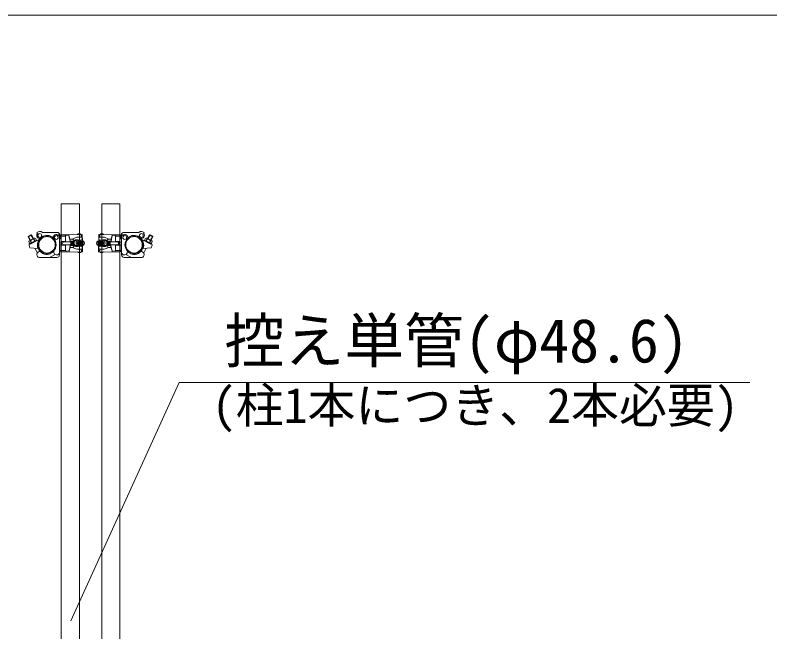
# Model space of a CAD drawing. Units: millimetres, scale not verified. Extents: x -9305 to 9305, y -6415 to 6415.
# Drawn here: x -7798 to -5782, y 4767 to 6415 of the extents above; entities that cross this region are included whole.
import ezdxf
from ezdxf.enums import TextEntityAlignment as Align

# ---------------------------------------------------------------- set-up
doc = ezdxf.new("R2010")
doc.units = ezdxf.units.MM
doc.header["$LTSCALE"] = 40
for name, color, linetype, lineweight in [('0-4_CLGS-81', 134, 'Continuous', 18), ('0-7_TEXT', 134, 'Continuous', 18), ('0-9_図面枠', 134, 'Continuous', 18)]:
    doc.layers.add(name, color=color, linetype=linetype, lineweight=lineweight)
doc.styles.add('ＭＳ ゴシック', font='')
doc.styles.get('ＭＳ ゴシック').set_extended_font_data('MS Gothic')

msp = doc.modelspace()

# ---------------------------------------------------------------- linework, layer by layer
at = {"layer": '0-4_CLGS-81'}
for p, q in [((-7755.67, 5828.21), (-7762.73, 5824.44)), ((-7755.67, 5828.21), (-7749.81, 5817.25)), ((-7755.67, 5828.21), (-7754.08, 5827.36)), ((-7740.21, 5833.78), (-7738.09, 5831.66)), ((-7725.22, 5834.34), (-7686.14, 5834.43)), ((-7680.19, 5828.37), (-7682.31, 5826.25)), ((-7674.34, 5827.86), (-7618.65, 5828.53)), ((-7662.64, 5828), (-7662.62, 5825.5)), ((-7654.64, 5828.1), (-7654.62, 5825.6)), ((-7621.65, 5828.5), (-7621.57, 5821.5)), ((-7618.65, 5828.53), (-7618.43, 5810.53)), ((-7574.56, 5828.53), (-7574.78, 5810.53)), ((-7518.87, 5827.86), (-7574.56, 5828.53)), ((-7571.56, 5828.5), (-7571.64, 5821.5)), ((-7538.57, 5828.1), (-7538.6, 5825.6)), ((-7530.57, 5828), (-7530.6, 5825.5)), ((-7513.02, 5828.37), (-7510.9, 5826.25)), ((-7468, 5834.34), (-7507.08, 5834.43)), ((-7453, 5833.78), (-7455.12, 5831.66)), ((-7437.54, 5828.21), (-7443.4, 5817.25)), ((-7437.54, 5828.21), (-7439.13, 5827.36)), ((-7437.54, 5828.21), (-7430.48, 5824.44)), ((-7754.08, 5827.36), (-7762.9, 5822.64)), ((-7762.73, 5824.44), (-7762.9, 5822.64)), ((-7762.9, 5822.64), (-7757.75, 5813.01)), ((-7762.73, 5824.44), (-7756.87, 5813.48)), ((-7761.22, 5808.88), (-7757.91, 5802.71)), ((-7746.72, 5818.9), (-7759.95, 5811.83)), ((-7741.22, 5813.91), (-7758.79, 5804.51)), ((-7733.85, 5815.58), (-7757.91, 5802.71)), ((-7756.8, 5811.24), (-7754.45, 5806.83)), ((-7754.08, 5827.36), (-7748.93, 5817.72)), ((-7747.98, 5815.95), (-7745.63, 5811.55)), ((-7743.58, 5818.32), (-7740.28, 5812.14)), ((-7679.64, 5813.38), (-7679.54, 5774.3)), ((-7679.28, 5822.8), (-7678.85, 5786.8)), ((-7679.28, 5822.8), (-7678.85, 5786.8)), ((-7679.19, 5823.8), (-7663.6, 5823.99)), ((-7679.12, 5827.45), (-7679.01, 5782.15)), ((-7679.12, 5827.45), (-7679.01, 5782.15)), ((-7675.12, 5809.74), (-7675, 5799.95)), ((-7674.78, 5825.35), (-7654.62, 5825.6)), ((-7674.12, 5809.86), (-7663.43, 5809.99)), ((-7674.12, 5809.86), (-7674, 5799.86)), ((-7669.91, 5808.91), (-7648.21, 5809.17)), ((-7665.93, 5809.96), (-7665.92, 5808.96)), ((-7665.67, 5825.94), (-7663.84, 5824.24)), ((-7663.6, 5823.99), (-7663.43, 5809.99)), ((-7654.62, 5825.6), (-7651.5, 5816.13)), ((-7654.62, 5825.6), (-7651.44, 5811.13)), ((-7651.5, 5816.13), (-7645.5, 5816.2)), ((-7651.5, 5816.13), (-7651.44, 5811.13)), ((-7651.44, 5811.13), (-7639.58, 5811.28)), ((-7648.21, 5809.17), (-7640.63, 5809.26)), ((-7647.43, 5810.18), (-7640.18, 5810.27)), ((-7645.5, 5816.2), (-7633.56, 5821.35)), ((-7638.58, 5811.29), (-7633.58, 5811.35)), ((-7636.48, 5814.32), (-7630.48, 5814.39)), ((-7633.56, 5821.35), (-7622.56, 5821.48)), ((-7630.76, 5809.38), (-7616.47, 5809.56)), ((-7629.43, 5810.4), (-7615.43, 5810.57)), ((-7629.11, 5813.4), (-7622.46, 5813.48)), ((-7621.62, 5825.5), (-7618.61, 5825.53)), ((-7621.6, 5824.5), (-7618.6, 5824.53)), ((-7621.47, 5813.5), (-7621.44, 5810.5)), ((-7563.78, 5810.4), (-7577.78, 5810.57)), ((-7562.45, 5809.38), (-7576.74, 5809.56)), ((-7571.61, 5824.5), (-7574.61, 5824.53)), ((-7571.6, 5825.5), (-7574.6, 5825.53)), ((-7571.74, 5813.5), (-7571.78, 5810.5)), ((-7564.1, 5813.4), (-7570.74, 5813.48)), ((-7559.65, 5821.35), (-7570.65, 5821.48)), ((-7556.74, 5814.32), (-7562.74, 5814.39)), ((-7547.71, 5816.2), (-7559.65, 5821.35)), ((-7554.63, 5811.29), (-7559.63, 5811.35)), ((-7541.77, 5811.13), (-7553.63, 5811.28)), ((-7545.78, 5810.18), (-7553.04, 5810.27)), ((-7545, 5809.17), (-7552.58, 5809.26)), ((-7541.71, 5816.13), (-7547.71, 5816.2)), ((-7523.3, 5808.91), (-7545, 5809.17)), ((-7538.6, 5825.6), (-7541.77, 5811.13)), ((-7541.71, 5816.13), (-7541.77, 5811.13)), ((-7538.6, 5825.6), (-7541.71, 5816.13)), ((-7518.44, 5825.35), (-7538.6, 5825.6)), ((-7529.62, 5823.99), (-7529.78, 5809.99)), ((-7519.08, 5809.86), (-7529.78, 5809.99)), ((-7514.02, 5823.8), (-7529.62, 5823.99)), ((-7527.54, 5825.94), (-7529.37, 5824.24)), ((-7527.28, 5809.96), (-7527.3, 5808.96)), ((-7519.08, 5809.86), (-7519.21, 5799.86)), ((-7518.09, 5809.74), (-7518.2, 5799.95)), ((-7513.93, 5822.8), (-7514.36, 5786.8)), ((-7513.93, 5822.8), (-7514.36, 5786.8)), ((-7514.09, 5827.45), (-7514.2, 5782.15)), ((-7514.09, 5827.45), (-7514.2, 5782.15)), ((-7513.58, 5813.38), (-7513.67, 5774.3)), ((-7459.36, 5815.58), (-7435.3, 5802.71)), ((-7449.63, 5818.32), (-7452.94, 5812.14)), ((-7451.99, 5813.91), (-7434.42, 5804.51)), ((-7445.23, 5815.95), (-7447.58, 5811.55)), ((-7446.48, 5818.9), (-7433.26, 5811.83)), ((-7439.13, 5827.36), (-7444.28, 5817.72)), ((-7439.13, 5827.36), (-7430.31, 5822.64)), ((-7436.41, 5811.24), (-7438.76, 5806.83)), ((-7430.48, 5824.44), (-7436.34, 5813.48)), ((-7430.31, 5822.64), (-7435.46, 5813.01)), ((-7432, 5808.88), (-7435.3, 5802.71)), ((-7430.48, 5824.44), (-7430.31, 5822.64)), ((-7760.9, 5800.4), (-7758.34, 5793.41)), ((-7758.34, 5793.41), (-7737.06, 5791.46)), ((-7745.5, 5792.23), (-7738.64, 5779.39)), ((-7735.47, 5792.05), (-7737.06, 5791.46)), ((-7736.19, 5791.78), (-7731.58, 5783.17)), ((-7674, 5799.86), (-7663.3, 5799.99)), ((-7669.82, 5800.91), (-7648.12, 5801.17)), ((-7665.82, 5800.96), (-7665.8, 5799.96)), ((-7663.3, 5799.99), (-7663.14, 5785.99)), ((-7654.12, 5784.6), (-7651.29, 5799.13)), ((-7654.12, 5784.6), (-7651.23, 5794.14)), ((-7651.29, 5799.13), (-7639.43, 5799.28)), ((-7651.29, 5799.13), (-7651.23, 5794.14)), ((-7651.23, 5794.14), (-7645.23, 5794.21)), ((-7648.12, 5801.17), (-7640.54, 5801.26)), ((-7647.31, 5800.18), (-7640.05, 5800.27)), ((-7645.23, 5794.21), (-7633.18, 5789.35)), ((-7638.43, 5799.29), (-7633.43, 5799.35)), ((-7636.26, 5796.32), (-7630.26, 5796.39)), ((-7633.18, 5789.35), (-7622.18, 5789.49)), ((-7630.67, 5801.38), (-7616.37, 5801.56)), ((-7629.31, 5800.4), (-7615.31, 5800.57)), ((-7628.92, 5797.4), (-7622.27, 5797.48)), ((-7621.31, 5800.5), (-7621.28, 5797.37)), ((-7621.18, 5789.62), (-7621.09, 5782.5)), ((-7618.31, 5800.53), (-7618.09, 5782.54)), ((-7563.9, 5800.4), (-7577.9, 5800.57)), ((-7562.54, 5801.38), (-7576.84, 5801.56)), ((-7574.9, 5800.53), (-7575.12, 5782.54)), ((-7572.04, 5789.62), (-7572.12, 5782.5)), ((-7571.9, 5800.5), (-7571.94, 5797.37)), ((-7560.04, 5789.35), (-7571.04, 5789.49)), ((-7564.3, 5797.4), (-7570.94, 5797.48)), ((-7556.95, 5796.32), (-7562.95, 5796.39)), ((-7547.98, 5794.21), (-7560.04, 5789.35)), ((-7554.78, 5799.29), (-7559.78, 5799.35)), ((-7541.92, 5799.13), (-7553.78, 5799.28)), ((-7545.9, 5800.18), (-7553.16, 5800.27)), ((-7545.1, 5801.17), (-7552.68, 5801.26)), ((-7541.98, 5794.14), (-7547.98, 5794.21)), ((-7523.4, 5800.91), (-7545.1, 5801.17)), ((-7541.92, 5799.13), (-7541.98, 5794.14)), ((-7539.09, 5784.6), (-7541.98, 5794.14)), ((-7539.09, 5784.6), (-7541.92, 5799.13)), ((-7529.91, 5799.99), (-7530.08, 5785.99)), ((-7519.21, 5799.86), (-7529.91, 5799.99)), ((-7527.4, 5800.96), (-7527.41, 5799.96)), ((-7457.02, 5791.78), (-7461.63, 5783.17)), ((-7457.74, 5792.05), (-7456.15, 5791.46)), ((-7434.87, 5793.41), (-7456.15, 5791.46)), ((-7447.71, 5792.23), (-7454.57, 5779.39)), ((-7432.31, 5800.4), (-7434.87, 5793.41)), ((-7686.52, 5767.28), (-7731.82, 5767.17)), ((-7686.52, 5767.28), (-7731.82, 5767.17)), ((-7704.07, 5768.47), (-7691.23, 5775.33)), ((-7703.62, 5777.78), (-7695, 5782.39)), ((-7678.48, 5785.8), (-7663.14, 5785.99)), ((-7674.74, 5784.35), (-7654.12, 5784.6)), ((-7673.79, 5781.86), (-7618.09, 5782.54)), ((-7662.12, 5784.5), (-7662.09, 5782)), ((-7654.12, 5784.6), (-7654.09, 5782.1)), ((-7621.14, 5786.5), (-7618.14, 5786.54)), ((-7621.13, 5785.5), (-7618.13, 5785.54)), ((-7519.42, 5781.86), (-7575.12, 5782.54)), ((-7572.08, 5785.5), (-7575.08, 5785.54)), ((-7572.07, 5786.5), (-7575.07, 5786.54)), ((-7539.09, 5784.6), (-7539.12, 5782.1)), ((-7518.47, 5784.35), (-7539.09, 5784.6)), ((-7531.1, 5784.5), (-7531.12, 5782)), ((-7514.74, 5785.8), (-7530.08, 5785.99)), ((-7506.69, 5767.28), (-7461.39, 5767.17)), ((-7506.69, 5767.28), (-7461.39, 5767.17)), ((-7489.14, 5768.47), (-7501.98, 5775.33)), ((-7489.59, 5777.78), (-7498.2, 5782.39))]:
    msp.add_line(p, q, dxfattribs=at)
msp.add_lwpolyline([(-7626.51, 3710.69), (-7626.51, 5910.69), (-7675.11, 5910.69), (-7675.11, 3710.69)], close=True, dxfattribs=at)
msp.add_lwpolyline([(-7566.7, 3710.69), (-7566.7, 5910.69), (-7518.1, 5910.69), (-7518.1, 3710.69)], dxfattribs=at)
for centre, radius in [((-7732.42, 5826.02), 5), ((-7460.8, 5826.02), 5), ((-7712.9, 5801.07), 24.3), ((-7712.9, 5801.07), 24.3), ((-7712.9, 5801.07), 22), ((-7712.9, 5801.07), 22), ((-7687.95, 5820.58), 5), ((-7505.26, 5820.58), 5), ((-7480.3, 5801.07), 24.3), ((-7480.3, 5801.07), 24.3), ((-7480.31, 5801.07), 22), ((-7480.3, 5801.07), 22)]:
    msp.add_circle(centre, radius, dxfattribs=at)
for centre, radius, start, end in [((-7732.42, 5826.02), 8, 135.138, 288.212), ((-7732.42, 5826.02), 11, 49.124, 135.138), ((-7687.95, 5820.58), 8, 45.138, 198.212), ((-7686.12, 5827.43), 7, 0.138, 90.138), ((-7687.95, 5820.58), 11, 319.124, 45.138), ((-7674.28, 5822.86), 5, 90.694, 180.694), ((-7626.6, 5824.68), 6.25, 37.564, 143.824), ((-7566.61, 5824.68), 6.25, 36.176, 142.436), ((-7518.93, 5822.86), 5, 359.306, 89.306), ((-7505.26, 5820.58), 11, 134.862, 220.876), ((-7507.09, 5827.43), 7, 89.862, 179.862), ((-7505.26, 5820.58), 8, 341.788, 134.862), ((-7460.8, 5826.02), 11, 44.862, 130.876), ((-7460.8, 5826.02), 8, 251.788, 44.862), ((-7758.74, 5809.57), 2.56, 40.819, 195.457), ((-7749.93, 5808.98), 7.23, 74.343, 161.792), ((-7745.52, 5816.64), 2.56, 40.817, 195.459), ((-7712.9, 5800.52), 25.8, 48.851, 200.554), ((-7712.36, 5801.07), 25.8, 138.851, 290.554), ((-7674.06, 5804.86), 5, 90.694, 270.694), ((-7674.79, 5823.35), 2, 90.694, 163.295), ((-7665.28, 5804.96), 6.08, 139.582, 221.806), ((-7642.12, 5805.24), 7.25, 137.091, 224.297), ((-7641.62, 5805.25), 6.25, 127.564, 233.824), ((-7639.62, 5805.28), 6.25, 127.564, 233.824), ((-7645.44, 5811.2), 5, 0.694, 90.694), ((-7637.62, 5805.3), 6.25, 127.564, 233.824), ((-7635.62, 5805.32), 6.25, 145.882, 215.506), ((-7630.77, 5805.38), 10.6, 122.585, 238.803), ((-7629.77, 5805.4), 10.6, 122.585, 238.803), ((-7624.77, 5805.46), 10.6, 122.585, 238.803), ((-7624.77, 5805.46), 10.6, 122.585, 238.803), ((-7626.7, 5805.43), 5.67, 118.767, 242.621), ((-7625.62, 5805.44), 6.25, 127.564, 233.824), ((-7635.97, 5805.32), 10.6, 28.839, 58.803), ((-7623.62, 5805.47), 6.25, 127.564, 233.824), ((-7621.62, 5805.49), 6.25, 127.564, 233.824), ((-7619.62, 5805.52), 6.25, 127.564, 233.824), ((-7617.62, 5805.54), 6.25, 127.564, 233.824), ((-7622.52, 5817.48), 4, 270.694, 90.694), ((-7615.62, 5805.57), 6.25, 127.564, 233.824), ((-7613.62, 5805.59), 6.25, 127.564, 233.824), ((-7611.62, 5805.62), 6.25, 127.564, 233.824), ((-7610.62, 5805.63), 6.25, 133.537, 227.85), ((-7619.12, 5805.52), 6.25, 307.564, 53.824), ((-7574.09, 5805.52), 6.25, 126.176, 232.436), ((-7582.59, 5805.63), 6.25, 312.15, 46.463), ((-7581.59, 5805.62), 6.25, 306.176, 52.436), ((-7579.59, 5805.59), 6.25, 306.176, 52.436), ((-7570.7, 5817.48), 4, 89.306, 269.306), ((-7577.59, 5805.57), 6.25, 306.176, 52.436), ((-7575.59, 5805.54), 6.25, 306.176, 52.436), ((-7573.59, 5805.52), 6.25, 306.176, 52.436), ((-7571.59, 5805.49), 6.25, 306.176, 52.436), ((-7557.24, 5805.32), 10.6, 121.197, 151.161), ((-7569.59, 5805.47), 6.25, 306.176, 52.436), ((-7566.51, 5805.43), 5.67, 297.379, 61.233), ((-7567.59, 5805.44), 6.25, 306.176, 52.436), ((-7568.44, 5805.46), 10.6, 301.197, 57.415), ((-7568.44, 5805.46), 10.6, 301.197, 57.415), ((-7563.44, 5805.4), 10.6, 301.197, 57.415), ((-7562.44, 5805.38), 10.6, 301.197, 57.415), ((-7547.77, 5811.2), 5, 89.306, 179.306), ((-7557.59, 5805.32), 6.25, 324.494, 34.118), ((-7555.59, 5805.3), 6.25, 306.176, 52.436), ((-7553.59, 5805.28), 6.25, 306.176, 52.436), ((-7551.59, 5805.25), 6.25, 306.176, 52.436), ((-7551.1, 5805.24), 7.25, 315.703, 42.909), ((-7527.93, 5804.96), 6.08, 318.194, 40.418), ((-7519.15, 5804.86), 5, 269.306, 89.306), ((-7518.42, 5823.35), 2, 16.705, 89.306), ((-7480.31, 5800.52), 25.8, 339.446, 131.149), ((-7480.86, 5801.07), 25.8, 249.446, 41.149), ((-7447.7, 5816.64), 2.56, 344.541, 139.183), ((-7443.28, 5808.98), 7.23, 18.208, 105.657), ((-7434.47, 5809.57), 2.56, 344.543, 139.181), ((-7755.9, 5800.41), 5, 126.034, 180.138), ((-7645.3, 5799.21), 5, 270.694, 0.694), ((-7635.97, 5805.32), 10.6, 302.585, 332.55), ((-7622.22, 5793.48), 4, 270.694, 90.694), ((-7570.99, 5793.48), 4, 89.306, 269.306), ((-7557.24, 5805.32), 10.6, 207.45, 237.415), ((-7547.92, 5799.21), 5, 179.306, 269.306), ((-7437.31, 5800.41), 5, 359.862, 53.966), ((-7731.84, 5775.17), 8, 66.598, 270.138), ((-7687.01, 5782.13), 8, 156.598, 0.138), ((-7686.54, 5774.28), 7, 270.138, 0.138), ((-7673.85, 5786.86), 5, 180.694, 270.694), ((-7674.34, 5786.35), 2, 194.564, 270.694), ((-7626.14, 5786.19), 6.25, 217.564, 323.825), ((-7567.08, 5786.19), 6.25, 216.175, 322.436), ((-7519.36, 5786.86), 5, 269.306, 359.306), ((-7518.87, 5786.35), 2, 269.306, 345.436), ((-7506.2, 5782.13), 8, 179.862, 23.402), ((-7506.67, 5774.28), 7, 179.862, 269.862), ((-7461.37, 5775.17), 8, 269.862, 113.402)]:
    msp.add_arc(centre, radius, start, end, dxfattribs=at)
at = {"layer": '0-7_TEXT'}
for p, q in [((-7648.82, 4796.56), (-7360.08, 5433.2)), ((-7360.08, 5433.2), (-5835.53, 5433.2))]:
    msp.add_line(p, q, dxfattribs=at)
at = {"layer": '0-9_図面枠'}
msp.add_lwpolyline([(-9304.61, -6414.98), (9304.61, -6414.98), (9304.61, 6414.98), (-9304.61, 6414.98)], close=True, dxfattribs=at)

# ---------------------------------------------------------------- texts
at = {"layer": '0-7_TEXT', "style": 'ＭＳ ゴシック'}
for s, height, p in [('控え単管(φ48.6)', 117.3, (-7238.69, 5451.36)), ('(柱1本につき、2本必要)', 93.84, (-7272.54, 5297.02))]:
    msp.add_text(s, height=height, dxfattribs=at).set_placement(p, align=Align.BOTTOM_LEFT)

doc.saveas('drawing.dxf')
